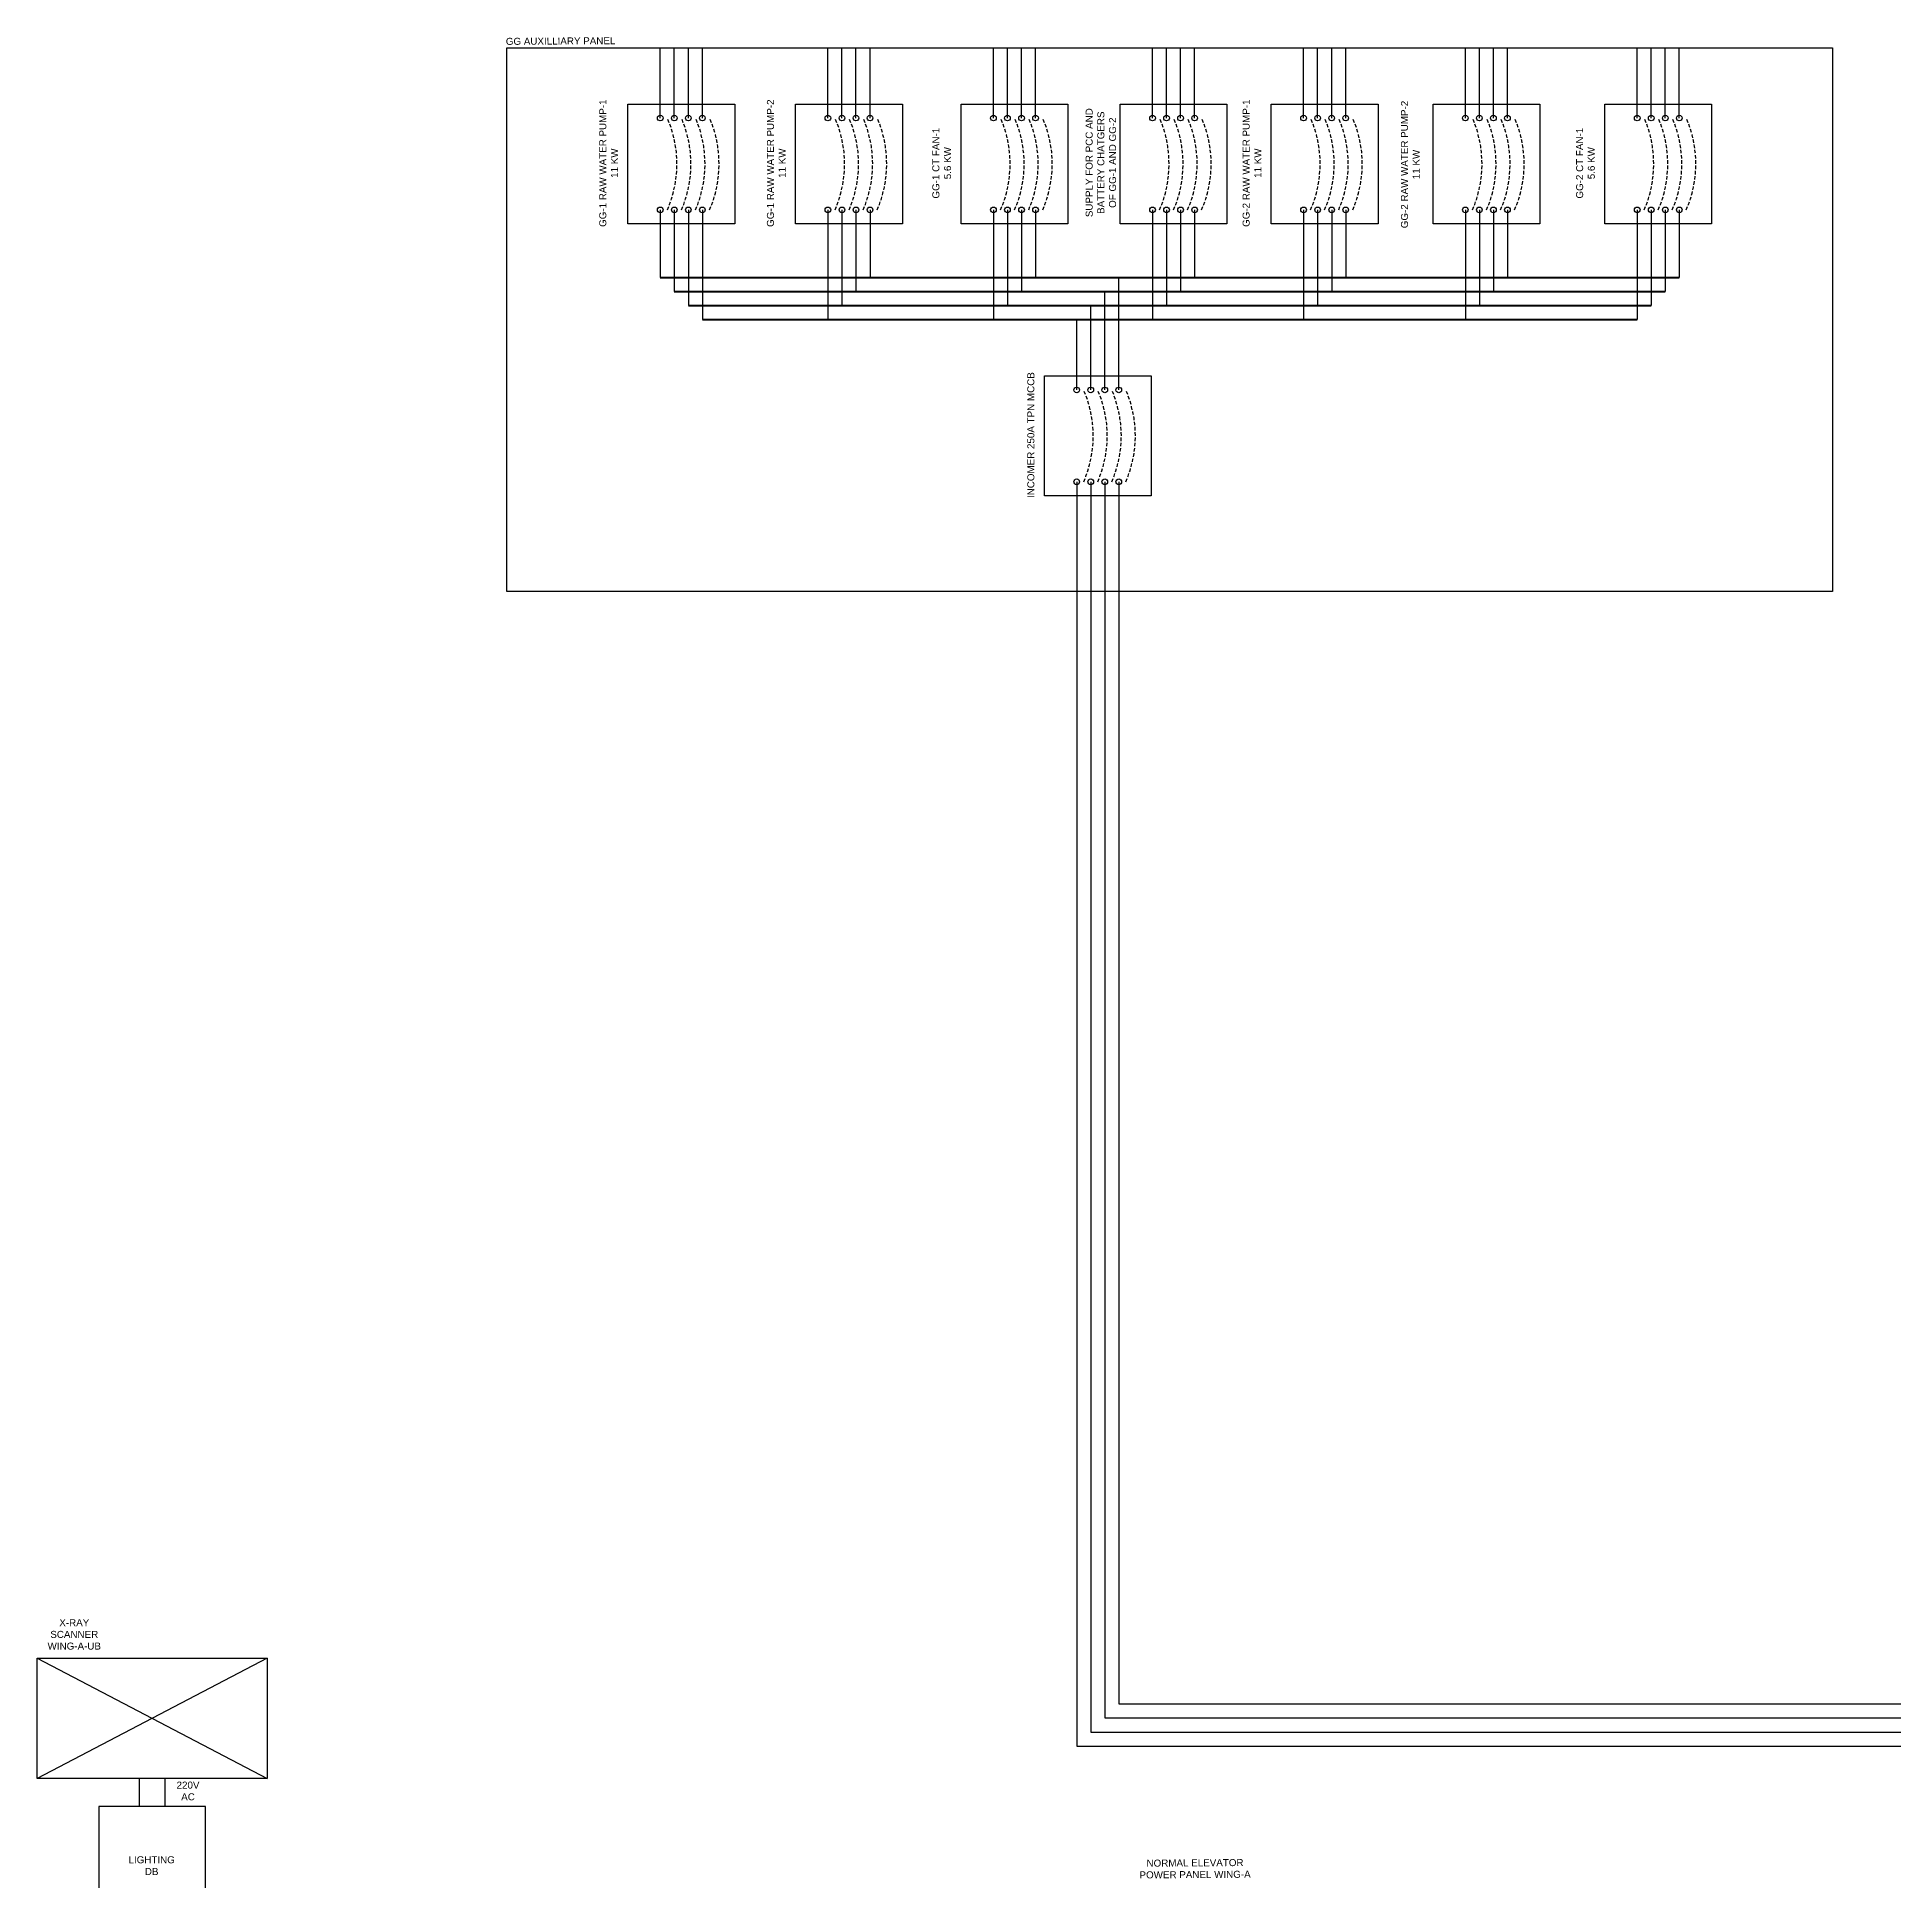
# Model space of a CAD drawing. Header units: inches. Extents: x -137 to 2243, y 16 to 894.
# Drawn here: x 360.5 to 492.8, y 752.7 to 884.1 of the extents above; entities that cross this region are included whole.
import ezdxf

# ---------------------------------------------------------------- set-up
doc = ezdxf.new("R2010")
doc.units = ezdxf.units.IN
doc.header["$MEASUREMENT"] = 0
doc.linetypes.add('DASHED2', pattern=[0.375, 0.25, -0.125])
doc.styles.get("Standard").update_dxf_attribs({"font": 'arial.ttf'})

msp = doc.modelspace()

# ---------------------------------------------------------------- linework, layer by layer
for p, q in [((404.87, 878.35), (404.87, 883.36)), ((405.87, 878.35), (405.87, 883.36)), ((406.87, 878.35), (406.87, 883.36)), ((407.87, 878.35), (407.87, 883.36)), ((416.81, 878.35), (416.81, 883.36)), ((417.81, 878.35), (417.81, 883.36)), ((418.81, 878.35), (418.81, 883.36)), ((419.81, 878.35), (419.81, 883.36)), ((428.6, 878.35), (428.6, 883.36)), ((429.6, 878.35), (429.6, 883.36)), ((430.6, 878.35), (430.6, 883.36)), ((431.6, 878.35), (431.6, 883.36)), ((439.93, 878.35), (439.93, 883.36)), ((440.93, 878.35), (440.93, 883.36)), ((441.93, 878.35), (441.93, 883.36)), ((442.93, 878.35), (442.93, 883.36)), ((450.69, 878.35), (450.69, 883.36)), ((451.69, 878.35), (451.69, 883.36)), ((452.69, 878.35), (452.69, 883.36)), ((453.69, 878.35), (453.69, 883.36)), ((462.21, 878.35), (462.21, 883.36)), ((463.21, 878.35), (463.21, 883.36)), ((464.21, 878.35), (464.21, 883.36)), ((465.21, 878.35), (465.21, 883.36)), ((474.45, 878.35), (474.45, 883.36)), ((475.45, 878.35), (475.45, 883.36)), ((476.45, 878.35), (476.45, 883.36)), ((477.45, 878.35), (477.45, 883.36)), ((404.87, 871.81), (404.87, 866.99)), ((405.87, 871.81), (405.87, 865.99)), ((406.87, 871.81), (406.87, 864.99)), ((407.87, 871.81), (407.87, 863.99)), ((416.81, 871.81), (416.81, 863.99)), ((417.81, 871.81), (417.81, 864.99)), ((418.81, 871.81), (418.81, 865.99)), ((419.81, 871.81), (419.81, 866.99)), ((428.6, 871.81), (428.6, 863.99)), ((429.6, 871.81), (429.6, 864.99)), ((430.6, 871.81), (430.6, 865.99)), ((431.6, 871.81), (431.6, 866.99)), ((439.93, 871.81), (439.93, 863.99)), ((440.93, 871.81), (440.93, 864.99)), ((441.93, 871.81), (441.93, 865.99)), ((442.93, 871.81), (442.93, 866.99)), ((450.69, 871.81), (450.69, 863.99)), ((451.69, 871.81), (451.69, 864.99)), ((452.69, 871.81), (452.69, 865.99)), ((453.69, 871.81), (453.69, 866.99)), ((462.21, 871.81), (462.21, 863.99)), ((463.21, 871.81), (463.21, 864.99)), ((464.21, 871.81), (464.21, 865.99)), ((465.21, 871.81), (465.21, 866.99)), ((474.45, 871.81), (474.45, 863.99)), ((475.45, 871.81), (475.45, 864.99)), ((476.45, 871.81), (476.45, 865.99)), ((477.45, 871.81), (477.45, 866.99)), ((437.53, 858.98), (437.53, 866.99)), ((436.53, 858.98), (436.53, 865.99)), ((434.53, 858.98), (434.53, 863.99)), ((435.53, 858.98), (435.53, 864.99)), ((434.53, 852.44), (434.53, 844.62)), ((435.53, 852.44), (435.53, 844.62)), ((436.53, 852.44), (436.53, 844.62)), ((437.53, 852.44), (437.53, 844.62)), ((434.53, 844.62), (434.53, 762.38)), ((435.53, 844.62), (435.53, 763.38)), ((436.53, 844.62), (436.53, 764.38)), ((437.53, 844.62), (437.53, 765.38)), ((360.49, 768.65), (376.87, 760.08)), ((376.87, 768.65), (360.49, 760.08)), ((437.53, 765.38), (822.25, 765.38)), ((436.53, 764.38), (822.25, 764.38)), ((434.53, 762.38), (822.25, 762.38)), ((435.53, 763.38), (822.25, 763.38)), ((367.77, 758.07), (367.77, 760.08)), ((369.61, 758.07), (369.61, 760.08))]:
    msp.add_line(p, q)
at = {"color": 240, "lineweight": 211, "true_color": 0xed1f24}
msp.add_line((404.87, 866.99), (477.45, 866.99), dxfattribs=at)
at = {"color": 40, "lineweight": 211, "true_color": 0xf8d731}
msp.add_line((405.87, 865.99), (476.45, 865.99), dxfattribs=at)
at = {"color": 152, "lineweight": 211, "true_color": 0x2776bb}
msp.add_line((406.87, 864.99), (475.45, 864.99), dxfattribs=at)
at = {"color": 18, "lineweight": 211, "true_color": 0x000000}
msp.add_line((407.87, 863.99), (474.45, 863.99), dxfattribs=at)
for points in [[(393.95, 883.36), (488.37, 883.36), (488.37, 844.62), (393.95, 844.62)], [(360.49, 768.65), (376.87, 768.65), (376.87, 760.08), (360.49, 760.08)]]:
    msp.add_lwpolyline(points, close=True)
at = {"color": 18, "true_color": 0x000000}
for points in [[(402.57, 879.35), (410.17, 879.35), (410.17, 870.81), (402.57, 870.81)], [(414.51, 879.35), (422.12, 879.35), (422.12, 870.81), (414.51, 870.81)], [(426.3, 879.35), (433.9, 879.35), (433.9, 870.81), (426.3, 870.81)], [(437.63, 879.35), (445.23, 879.35), (445.23, 870.81), (437.63, 870.81)], [(448.39, 879.35), (455.99, 879.35), (455.99, 870.81), (448.39, 870.81)], [(459.91, 879.35), (467.52, 879.35), (467.52, 870.81), (459.91, 870.81)], [(472.15, 879.35), (479.75, 879.35), (479.75, 870.81), (472.15, 870.81)], [(432.23, 859.98), (439.83, 859.98), (439.83, 851.44), (432.23, 851.44)], [(372.49, 758.07), (364.89, 758.07), (364.89, 749.52), (372.49, 749.52)]]:
    msp.add_lwpolyline(points, close=True, dxfattribs=at)
for centre in [(404.87, 878.35), (405.87, 878.35), (406.87, 878.35), (407.87, 878.35), (416.81, 878.35), (417.81, 878.35), (418.81, 878.35), (419.81, 878.35), (428.6, 878.35), (429.6, 878.35), (430.6, 878.35), (431.6, 878.35), (439.93, 878.35), (440.93, 878.35), (441.93, 878.35), (442.93, 878.35), (450.69, 878.35), (451.69, 878.35), (452.69, 878.35), (453.69, 878.35), (462.21, 878.35), (463.21, 878.35), (464.21, 878.35), (465.21, 878.35), (474.45, 878.35), (475.45, 878.35), (476.45, 878.35), (477.45, 878.35), (404.87, 871.81), (405.87, 871.81), (406.87, 871.81), (407.87, 871.81), (416.81, 871.81), (417.81, 871.81), (418.81, 871.81), (419.81, 871.81), (428.6, 871.81), (429.6, 871.81), (430.6, 871.81), (431.6, 871.81), (439.93, 871.81), (440.93, 871.81), (441.93, 871.81), (442.93, 871.81), (450.69, 871.81), (451.69, 871.81), (452.69, 871.81), (453.69, 871.81), (462.21, 871.81), (463.21, 871.81), (464.21, 871.81), (465.21, 871.81), (474.45, 871.81), (475.45, 871.81), (476.45, 871.81), (477.45, 871.81), (434.53, 858.98), (435.53, 858.98), (436.53, 858.98), (437.53, 858.98), (434.53, 852.44), (435.53, 852.44), (436.53, 852.44), (437.53, 852.44)]:
    msp.add_circle(centre, 0.201, dxfattribs=at)
at = {"color": 18, "linetype": 'DASHED2', "true_color": 0x000000}
for centre in [(397.85, 875.08), (398.85, 875.08), (399.85, 875.08), (400.85, 875.08), (409.79, 875.08), (410.79, 875.08), (411.79, 875.08), (412.79, 875.08), (421.58, 875.08), (422.58, 875.08), (423.58, 875.08), (424.58, 875.08), (432.9, 875.08), (433.9, 875.08), (434.9, 875.08), (435.9, 875.08), (443.66, 875.08), (444.66, 875.08), (445.66, 875.08), (446.66, 875.08), (455.19, 875.08), (456.19, 875.08), (457.19, 875.08), (458.19, 875.08), (467.42, 875.08), (468.42, 875.08), (469.42, 875.08), (470.42, 875.08), (427.5, 855.71), (428.5, 855.71), (429.5, 855.71), (430.5, 855.71)]:
    msp.add_arc(centre, 8.21, 336.5048, 23.4952, dxfattribs=at)

# ---------------------------------------------------------------- texts
at = {"char_height": 0.5, "attachment_point": 7, "rotation": 0.368}
for s, insert in [('\\pxqc;GG AUXILLIARY PANEL', (393.02, 883.55)), ('\\pxqc;NORMAL ELEVATOR POWER PANEL WING-A', (438.21, 752.94))]:
    msp.add_mtext_dynamic_manual_height_columns(s, width=9.5085, gutter_width=1, heights=[2.19], dxfattribs=dict(at, insert=insert))
at = {"color": 18, "true_color": 0x000000, "char_height": 0.5, "attachment_point": 9, "rotation": 90}
for s, width, heights, insert in [('\\pxqc;GG-1 RAW WATER PUMP-1\\P11 KW', 21.8484, [2.19], (401.86, 886.06)), ('\\pxqc;GG-1 RAW WATER PUMP-2\\P11 KW', 21.8484, [2.19], (413.8, 886.06)), ('\\pxqc;SUPPLY FOR PCC AND BATTERY CHATGERS\\POF GG-1 AND GG-2', 10.3385, [4.17], (437.34, 880.34)), ('\\pxqc;GG-2 RAW WATER PUMP-1\\P11 KW', 21.8484, [2.19], (447.68, 886.06)), ('\\pxqc;GG-2 RAW WATER PUMP-2\\P11 KW', 10.3351, [10.37], (458.96, 880.21)), ('\\pxqc;GG-1 CT FAN-1\\P5.6 KW', 21.8484, [2.19], (425.59, 886.06)), ('\\pxqc;GG-2 CT FAN-1\\P5.6 KW', 21.8484, [2.19], (471.44, 886.06)), ('\\pxqc;INCOMER 250A TPN MCCB', 21.8484, [2.19], (431.52, 866.69))]:
    msp.add_mtext_dynamic_manual_height_columns(s, width=width, gutter_width=1, heights=heights, dxfattribs=dict(at, insert=insert))
at = {"char_height": 0.5, "attachment_point": 1}
for s, width, heights, insert in [('\\pxqc;X-RAY\\PSCANNER \\PWING-A-UB', 5.29, [3.13], (360.49, 771.42)), ('\\pxqc;220V\\PAC', 3.053, [0], (369.71, 759.85)), ('\\pxqc;LIGHTING DB', 3.053, [0], (367.12, 754.53))]:
    msp.add_mtext_dynamic_manual_height_columns(s, width=width, gutter_width=1, heights=heights, dxfattribs=dict(at, insert=insert))

doc.saveas('drawing.dxf')
